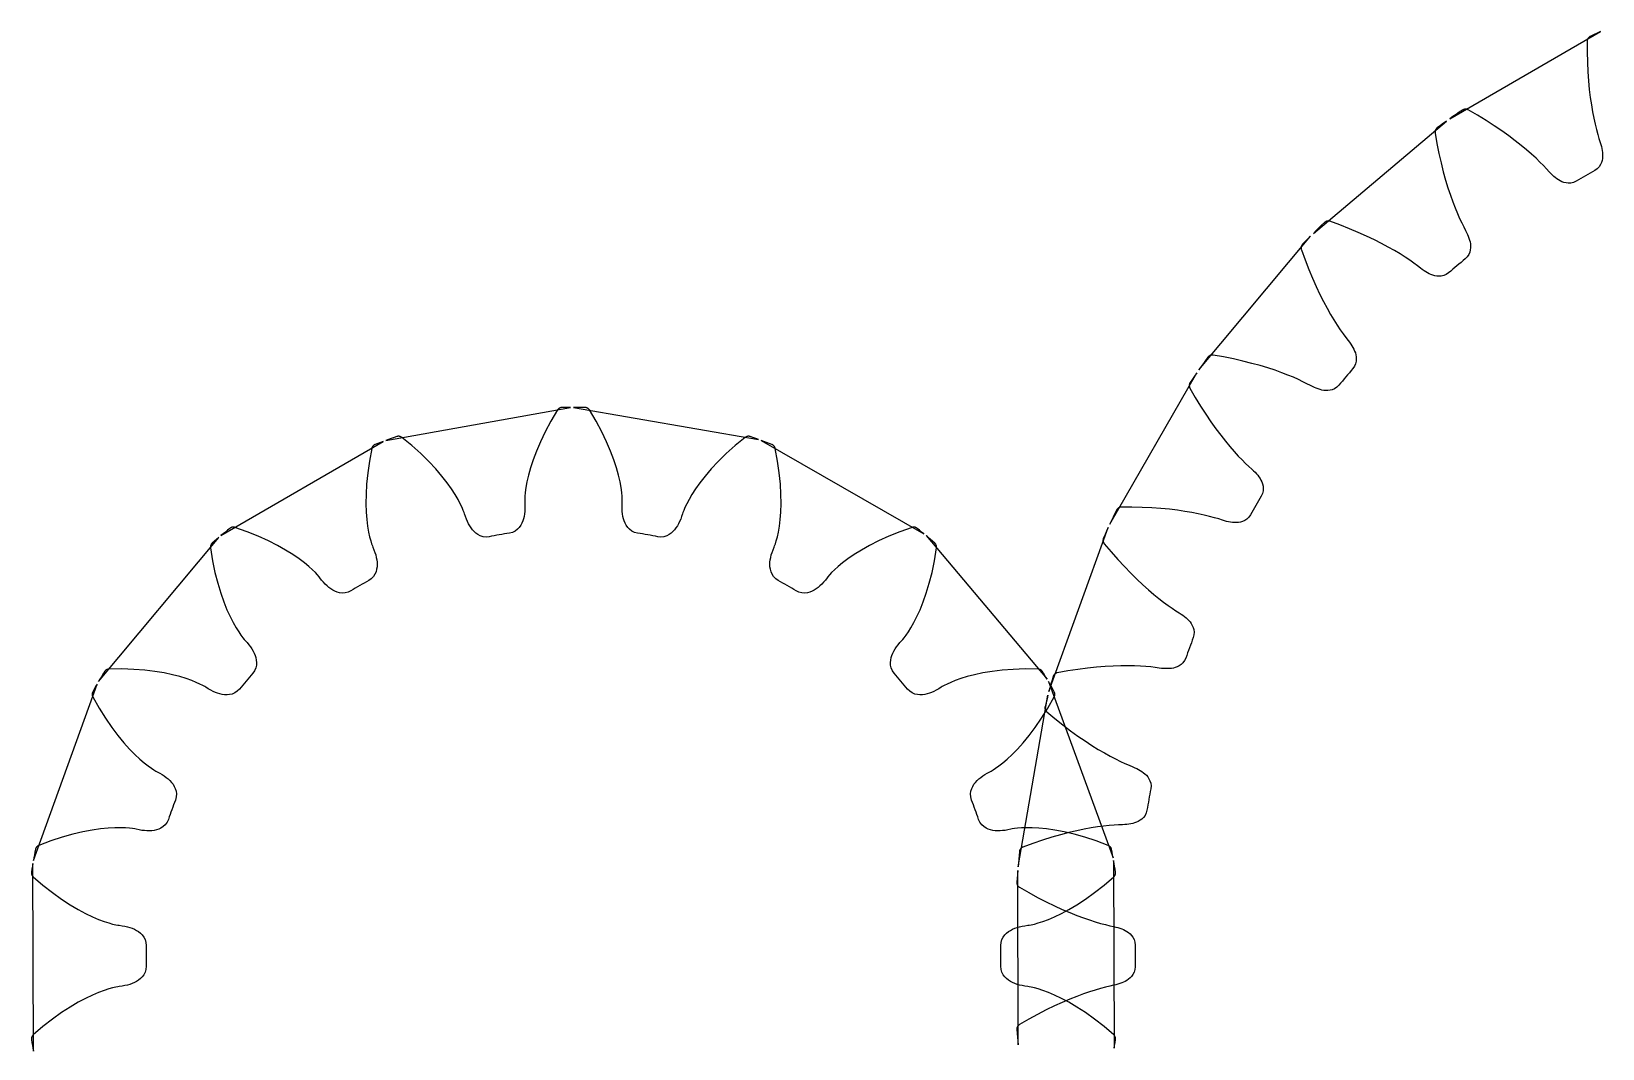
# Model space of a CAD drawing. Header units: metres. Extents: x -10.1 to 46.1, y -19 to 19.
# Drawn here: x -10.08 to 19.14, y -1.72 to 17.19 of the extents above; entities that cross this region are included whole.
import ezdxf

# ---------------------------------------------------------------- set-up
doc = ezdxf.new("R2010")
doc.units = ezdxf.units.M

msp = doc.modelspace()

# ---------------------------------------------------------------- linework, layer by layer
at = {"color": 1}
for points in [[(19.1, 17.189), (19.035, 17.159), (18.971, 17.128), (18.906, 17.097), (18.899, 17.093), (18.893, 17.089), (18.886, 17.084), (18.88, 17.079), (18.875, 17.073), (18.87, 17.067), (18.865, 17.06), (18.861, 17.054), (18.858, 17.046), (18.855, 17.039), (18.853, 17.031), (18.851, 17.024), (18.85, 17.016), (18.85, 17.008), (18.85, 16.809), (18.855, 16.62), (18.863, 16.441), (18.876, 16.272), (18.891, 16.112), (18.909, 15.963), (18.929, 15.823), (18.951, 15.694), (18.974, 15.574), (18.998, 15.465), (19.022, 15.365), (19.047, 15.276), (19.07, 15.196), (19.093, 15.126), (19.105, 15.086), (19.116, 15.048), (19.124, 15.011), (19.131, 14.974), (19.135, 14.938), (19.138, 14.902), (19.138, 14.866), (19.135, 14.829), (19.128, 14.791), (19.117, 14.753), (19.099, 14.713), (19.074, 14.673), (19.039, 14.636), (18.995, 14.606), (18.951, 14.581), (18.907, 14.556), (18.864, 14.531), (18.82, 14.506), (18.82, 14.506), (18.776, 14.481), (18.733, 14.455), (18.689, 14.43), (18.646, 14.404), (18.597, 14.382), (18.548, 14.37), (18.501, 14.367), (18.458, 14.372), (18.418, 14.381), (18.382, 14.394), (18.349, 14.41), (18.318, 14.428), (18.288, 14.448), (18.259, 14.471), (18.231, 14.495), (18.202, 14.521), (18.175, 14.549), (18.147, 14.579), (18.097, 14.634), (18.04, 14.694), (17.974, 14.76), (17.9, 14.831), (17.817, 14.906), (17.725, 14.986), (17.624, 15.07), (17.514, 15.157), (17.393, 15.247), (17.263, 15.341), (17.122, 15.436), (16.971, 15.533), (16.81, 15.631), (16.638, 15.731), (16.631, 15.734), (16.624, 15.738), (16.616, 15.74), (16.608, 15.742), (16.601, 15.743), (16.593, 15.744), (16.585, 15.744), (16.577, 15.743), (16.569, 15.742), (16.561, 15.74), (16.554, 15.737), (16.547, 15.734), (16.54, 15.731), (16.533, 15.726), (16.474, 15.686), (16.415, 15.646), (16.356, 15.605), (16.297, 15.564)], [(16.238, 15.523), (16.18, 15.481), (16.121, 15.44), (16.063, 15.398), (16.057, 15.393), (16.051, 15.387), (16.046, 15.382), (16.041, 15.375), (16.037, 15.369), (16.033, 15.362), (16.029, 15.355), (16.027, 15.347), (16.025, 15.34), (16.023, 15.332), (16.022, 15.324), (16.022, 15.316), (16.022, 15.308), (16.023, 15.3), (16.058, 15.105), (16.095, 14.92), (16.135, 14.745), (16.176, 14.58), (16.219, 14.426), (16.263, 14.281), (16.307, 14.148), (16.351, 14.024), (16.395, 13.91), (16.437, 13.807), (16.478, 13.713), (16.518, 13.629), (16.555, 13.554), (16.589, 13.489), (16.608, 13.452), (16.625, 13.416), (16.64, 13.381), (16.653, 13.346), (16.664, 13.311), (16.673, 13.276), (16.679, 13.241), (16.682, 13.204), (16.682, 13.166), (16.678, 13.126), (16.667, 13.084), (16.649, 13.04), (16.621, 12.998), (16.584, 12.96), (16.545, 12.928), (16.506, 12.896), (16.467, 12.864), (16.428, 12.831), (16.428, 12.831), (16.39, 12.799), (16.351, 12.766), (16.313, 12.733), (16.274, 12.701), (16.231, 12.67), (16.184, 12.65), (16.138, 12.639), (16.095, 12.636), (16.054, 12.639), (16.017, 12.646), (15.981, 12.655), (15.947, 12.668), (15.914, 12.682), (15.882, 12.699), (15.85, 12.718), (15.818, 12.739), (15.785, 12.762), (15.752, 12.787), (15.694, 12.832), (15.627, 12.881), (15.551, 12.935), (15.466, 12.992), (15.371, 13.052), (15.267, 13.114), (15.153, 13.179), (15.029, 13.246), (14.894, 13.314), (14.75, 13.383), (14.595, 13.452), (14.429, 13.522), (14.253, 13.591), (14.067, 13.659), (14.059, 13.661), (14.051, 13.663), (14.044, 13.664), (14.036, 13.664), (14.028, 13.664), (14.02, 13.663), (14.012, 13.662), (14.005, 13.66), (13.997, 13.657), (13.99, 13.654), (13.983, 13.651), (13.976, 13.646), (13.97, 13.641), (13.964, 13.636), (13.913, 13.586), (13.862, 13.536), (13.811, 13.486), (13.76, 13.435)], [(13.709, 13.384), (13.659, 13.333), (13.609, 13.282), (13.559, 13.231), (13.553, 13.225), (13.549, 13.219), (13.544, 13.212), (13.541, 13.205), (13.537, 13.198), (13.535, 13.19), (13.533, 13.183), (13.531, 13.175), (13.531, 13.167), (13.53, 13.159), (13.531, 13.151), (13.532, 13.143), (13.534, 13.136), (13.536, 13.128), (13.604, 12.941), (13.673, 12.765), (13.743, 12.6), (13.812, 12.445), (13.881, 12.301), (13.949, 12.166), (14.016, 12.042), (14.081, 11.928), (14.143, 11.824), (14.203, 11.729), (14.26, 11.644), (14.313, 11.568), (14.363, 11.501), (14.408, 11.442), (14.433, 11.41), (14.456, 11.377), (14.477, 11.345), (14.496, 11.313), (14.513, 11.28), (14.527, 11.247), (14.54, 11.213), (14.549, 11.178), (14.556, 11.141), (14.558, 11.1), (14.555, 11.057), (14.545, 11.011), (14.525, 10.964), (14.494, 10.921), (14.461, 10.882), (14.429, 10.844), (14.396, 10.805), (14.364, 10.767), (14.364, 10.767), (14.331, 10.728), (14.299, 10.689), (14.267, 10.65), (14.235, 10.611), (14.197, 10.574), (14.155, 10.546), (14.111, 10.527), (14.069, 10.517), (14.029, 10.512), (13.991, 10.512), (13.954, 10.516), (13.919, 10.522), (13.884, 10.531), (13.849, 10.542), (13.814, 10.555), (13.778, 10.57), (13.742, 10.587), (13.706, 10.606), (13.641, 10.64), (13.566, 10.677), (13.482, 10.716), (13.388, 10.758), (13.285, 10.8), (13.171, 10.844), (13.047, 10.888), (12.913, 10.932), (12.769, 10.976), (12.615, 11.018), (12.45, 11.06), (12.275, 11.1), (12.09, 11.137), (11.894, 11.172), (11.887, 11.173), (11.879, 11.173), (11.871, 11.173), (11.863, 11.172), (11.855, 11.17), (11.847, 11.168), (11.84, 11.165), (11.833, 11.162), (11.826, 11.158), (11.819, 11.154), (11.813, 11.149), (11.807, 11.144), (11.802, 11.138), (11.797, 11.131), (11.755, 11.073), (11.714, 11.015), (11.672, 10.957), (11.631, 10.898)], [(11.59, 10.839), (11.549, 10.78), (11.509, 10.721), (11.468, 10.662), (11.464, 10.655), (11.461, 10.648), (11.457, 10.641), (11.455, 10.633), (11.453, 10.626), (11.452, 10.618), (11.451, 10.61), (11.451, 10.602), (11.452, 10.594), (11.453, 10.586), (11.455, 10.579), (11.457, 10.571), (11.46, 10.564), (11.464, 10.557), (11.563, 10.385), (11.662, 10.224), (11.759, 10.073), (11.854, 9.932), (11.947, 9.802), (12.038, 9.681), (12.125, 9.571), (12.209, 9.469), (12.288, 9.378), (12.364, 9.295), (12.435, 9.221), (12.5, 9.155), (12.561, 9.098), (12.615, 9.048), (12.646, 9.02), (12.674, 8.992), (12.7, 8.964), (12.724, 8.936), (12.746, 8.907), (12.767, 8.877), (12.785, 8.846), (12.8, 8.812), (12.813, 8.777), (12.823, 8.737), (12.827, 8.694), (12.825, 8.647), (12.813, 8.597), (12.791, 8.549), (12.765, 8.506), (12.74, 8.462), (12.714, 8.419), (12.689, 8.375), (12.689, 8.375), (12.664, 8.331), (12.639, 8.287), (12.614, 8.244), (12.589, 8.2), (12.558, 8.156), (12.521, 8.121), (12.482, 8.095), (12.442, 8.078), (12.403, 8.066), (12.366, 8.06), (12.329, 8.057), (12.293, 8.057), (12.257, 8.059), (12.221, 8.064), (12.184, 8.071), (12.147, 8.079), (12.108, 8.09), (12.069, 8.102), (11.999, 8.125), (11.919, 8.148), (11.83, 8.172), (11.73, 8.197), (11.62, 8.221), (11.501, 8.244), (11.371, 8.266), (11.232, 8.286), (11.083, 8.304), (10.923, 8.319), (10.754, 8.331), (10.575, 8.34), (10.386, 8.345), (10.187, 8.345), (10.179, 8.345), (10.171, 8.344), (10.163, 8.342), (10.156, 8.34), (10.148, 8.337), (10.141, 8.333), (10.134, 8.329), (10.128, 8.325), (10.122, 8.32), (10.116, 8.314), (10.111, 8.309), (10.106, 8.302), (10.102, 8.296), (10.098, 8.289), (10.067, 8.224), (10.036, 8.159), (10.005, 8.095), (9.975, 8.03)], [(9.945, 7.965), (9.915, 7.9), (9.885, 7.834), (9.856, 7.769), (9.853, 7.762), (9.851, 7.754), (9.849, 7.746), (9.848, 7.739), (9.847, 7.731), (9.847, 7.723), (9.848, 7.715), (9.849, 7.707), (9.851, 7.699), (9.854, 7.692), (9.857, 7.685), (9.861, 7.678), (9.865, 7.671), (9.87, 7.665), (9.998, 7.513), (10.123, 7.371), (10.244, 7.239), (10.363, 7.117), (10.477, 7.005), (10.587, 6.902), (10.692, 6.808), (10.792, 6.723), (10.887, 6.647), (10.975, 6.578), (11.058, 6.517), (11.134, 6.464), (11.203, 6.418), (11.266, 6.379), (11.3, 6.357), (11.333, 6.334), (11.364, 6.311), (11.392, 6.287), (11.419, 6.262), (11.444, 6.237), (11.467, 6.209), (11.489, 6.179), (11.508, 6.146), (11.524, 6.109), (11.536, 6.067), (11.542, 6.02), (11.539, 5.969), (11.525, 5.918), (11.507, 5.871), (11.49, 5.824), (11.472, 5.776), (11.455, 5.729), (11.455, 5.729), (11.438, 5.681), (11.421, 5.634), (11.404, 5.586), (11.387, 5.539), (11.364, 5.491), (11.334, 5.45), (11.3, 5.418), (11.264, 5.393), (11.227, 5.375), (11.192, 5.362), (11.156, 5.353), (11.12, 5.347), (11.085, 5.343), (11.048, 5.341), (11.011, 5.341), (10.972, 5.343), (10.933, 5.347), (10.892, 5.353), (10.819, 5.363), (10.736, 5.372), (10.644, 5.38), (10.542, 5.387), (10.43, 5.391), (10.308, 5.393), (10.177, 5.392), (10.036, 5.388), (9.885, 5.38), (9.726, 5.367), (9.557, 5.35), (9.379, 5.327), (9.192, 5.299), (8.996, 5.265), (8.989, 5.263), (8.981, 5.261), (8.974, 5.258), (8.967, 5.254), (8.96, 5.25), (8.953, 5.245), (8.947, 5.24), (8.942, 5.235), (8.936, 5.229), (8.932, 5.222), (8.928, 5.216), (8.924, 5.209), (8.921, 5.201), (8.918, 5.194), (8.899, 5.125), (8.88, 5.056), (8.861, 4.987), (8.842, 4.918)], [(8.824, 4.848), (8.806, 4.779), (8.788, 4.71), (8.77, 4.64), (8.769, 4.632), (8.768, 4.625), (8.767, 4.617), (8.767, 4.609), (8.768, 4.601), (8.77, 4.593), (8.772, 4.585), (8.774, 4.578), (8.778, 4.571), (8.782, 4.564), (8.786, 4.557), (8.791, 4.551), (8.796, 4.545), (8.802, 4.54), (8.954, 4.412), (9.102, 4.294), (9.245, 4.186), (9.382, 4.086), (9.514, 3.996), (9.641, 3.913), (9.76, 3.839), (9.874, 3.773), (9.98, 3.714), (10.079, 3.662), (10.171, 3.616), (10.255, 3.577), (10.332, 3.544), (10.4, 3.516), (10.438, 3.5), (10.474, 3.484), (10.508, 3.466), (10.541, 3.448), (10.571, 3.428), (10.601, 3.407), (10.628, 3.384), (10.654, 3.358), (10.679, 3.329), (10.701, 3.295), (10.72, 3.256), (10.734, 3.211), (10.74, 3.16), (10.736, 3.107), (10.726, 3.058), (10.717, 3.008), (10.708, 2.958), (10.699, 2.909), (10.699, 2.909), (10.691, 2.859), (10.682, 2.809), (10.674, 2.759), (10.665, 2.71), (10.652, 2.658), (10.629, 2.613), (10.6, 2.575), (10.569, 2.545), (10.537, 2.521), (10.504, 2.502), (10.47, 2.487), (10.436, 2.474), (10.402, 2.464), (10.366, 2.456), (10.329, 2.45), (10.291, 2.445), (10.251, 2.442), (10.21, 2.44), (10.137, 2.437), (10.054, 2.432), (9.961, 2.424), (9.859, 2.413), (9.748, 2.398), (9.628, 2.379), (9.499, 2.355), (9.361, 2.327), (9.214, 2.292), (9.059, 2.252), (8.896, 2.206), (8.724, 2.153), (8.545, 2.092), (8.358, 2.025), (8.351, 2.022), (8.344, 2.018), (8.337, 2.014), (8.331, 2.009), (8.325, 2.004), (8.32, 1.998), (8.315, 1.992), (8.31, 1.986), (8.306, 1.979), (8.302, 1.972), (8.299, 1.964), (8.297, 1.957), (8.295, 1.949), (8.294, 1.941), (8.287, 1.87), (8.28, 1.799), (8.274, 1.727), (8.267, 1.656)], [(8.261, 1.585), (8.255, 1.513), (8.25, 1.442), (8.244, 1.37), (8.244, 1.362), (8.244, 1.354), (8.245, 1.347), (8.247, 1.339), (8.249, 1.331), (8.252, 1.324), (8.255, 1.317), (8.259, 1.31), (8.264, 1.303), (8.269, 1.297), (8.274, 1.291), (8.28, 1.286), (8.286, 1.281), (8.293, 1.277), (8.465, 1.178), (8.631, 1.087), (8.791, 1.005), (8.943, 0.931), (9.089, 0.865), (9.228, 0.806), (9.359, 0.753), (9.482, 0.708), (9.597, 0.668), (9.704, 0.634), (9.802, 0.605), (9.892, 0.581), (9.973, 0.562), (10.045, 0.546), (10.085, 0.537), (10.123, 0.527), (10.16, 0.516), (10.195, 0.503), (10.229, 0.489), (10.261, 0.473), (10.292, 0.455), (10.323, 0.435), (10.352, 0.41), (10.38, 0.381), (10.405, 0.346), (10.427, 0.303), (10.441, 0.255), (10.446, 0.202), (10.446, 0.151), (10.445, 0.101), (10.445, 0.05), (10.445, 0), (10.445, 0), (10.445, -0.05), (10.445, -0.101), (10.446, -0.151), (10.446, -0.202), (10.441, -0.255), (10.427, -0.303), (10.405, -0.346), (10.38, -0.381), (10.352, -0.41), (10.323, -0.435), (10.292, -0.455), (10.261, -0.473), (10.229, -0.489), (10.195, -0.503), (10.16, -0.516), (10.123, -0.527), (10.085, -0.537), (10.045, -0.546), (9.973, -0.562), (9.892, -0.581), (9.802, -0.605), (9.704, -0.634), (9.597, -0.668), (9.482, -0.708), (9.359, -0.753), (9.228, -0.806), (9.089, -0.865), (8.943, -0.931), (8.791, -1.005), (8.631, -1.087), (8.465, -1.178), (8.293, -1.277), (8.286, -1.281), (8.28, -1.286), (8.274, -1.291), (8.269, -1.297), (8.264, -1.303), (8.259, -1.31), (8.255, -1.317), (8.252, -1.324), (8.249, -1.331), (8.247, -1.339), (8.245, -1.347), (8.244, -1.354), (8.244, -1.362), (8.244, -1.37), (8.25, -1.442), (8.255, -1.513), (8.261, -1.585), (8.267, -1.656)]]:
    msp.add_lwpolyline(points, close=True, dxfattribs=at)
at = {"color": 5}
for points in [[(-0.054, 10.2), (-0.107, 10.199), (-0.161, 10.199), (-0.214, 10.198), (-0.221, 10.197), (-0.228, 10.196), (-0.235, 10.195), (-0.242, 10.193), (-0.249, 10.191), (-0.255, 10.188), (-0.262, 10.185), (-0.268, 10.181), (-0.273, 10.177), (-0.279, 10.172), (-0.284, 10.167), (-0.289, 10.162), (-0.293, 10.157), (-0.297, 10.151), (-0.419, 9.944), (-0.525, 9.747), (-0.614, 9.561), (-0.689, 9.385), (-0.75, 9.223), (-0.799, 9.073), (-0.837, 8.937), (-0.865, 8.816), (-0.884, 8.709), (-0.897, 8.619), (-0.904, 8.544), (-0.907, 8.485), (-0.907, 8.443), (-0.906, 8.418), (-0.904, 8.365), (-0.905, 8.313), (-0.907, 8.265), (-0.912, 8.218), (-0.92, 8.172), (-0.93, 8.129), (-0.943, 8.087), (-0.96, 8.046), (-0.982, 8.006), (-1.009, 7.968), (-1.043, 7.932), (-1.085, 7.9), (-1.135, 7.875), (-1.191, 7.86), (-1.239, 7.853), (-1.286, 7.845), (-1.333, 7.837), (-1.381, 7.829), (-1.381, 7.829), (-1.428, 7.821), (-1.475, 7.812), (-1.522, 7.803), (-1.569, 7.794), (-1.627, 7.788), (-1.683, 7.795), (-1.733, 7.81), (-1.777, 7.833), (-1.816, 7.859), (-1.849, 7.889), (-1.879, 7.922), (-1.906, 7.957), (-1.931, 7.994), (-1.953, 8.034), (-1.974, 8.076), (-1.993, 8.122), (-2.011, 8.169), (-2.027, 8.22), (-2.035, 8.244), (-2.05, 8.284), (-2.073, 8.338), (-2.105, 8.406), (-2.148, 8.487), (-2.202, 8.58), (-2.27, 8.684), (-2.352, 8.799), (-2.449, 8.923), (-2.562, 9.055), (-2.693, 9.194), (-2.841, 9.339), (-3.007, 9.488), (-3.193, 9.64), (-3.198, 9.644), (-3.204, 9.648), (-3.211, 9.651), (-3.217, 9.654), (-3.224, 9.657), (-3.231, 9.659), (-3.238, 9.66), (-3.245, 9.661), (-3.252, 9.661), (-3.259, 9.661), (-3.266, 9.661), (-3.273, 9.66), (-3.28, 9.658), (-3.287, 9.656), (-3.337, 9.639), (-3.388, 9.621), (-3.438, 9.603), (-3.489, 9.585)], [(3.438, 9.603), (3.388, 9.621), (3.337, 9.639), (3.287, 9.656), (3.28, 9.658), (3.273, 9.66), (3.266, 9.661), (3.259, 9.661), (3.252, 9.661), (3.245, 9.661), (3.238, 9.66), (3.231, 9.659), (3.224, 9.657), (3.217, 9.654), (3.211, 9.651), (3.204, 9.648), (3.198, 9.644), (3.193, 9.64), (3.007, 9.488), (2.841, 9.339), (2.693, 9.194), (2.562, 9.055), (2.449, 8.923), (2.352, 8.799), (2.27, 8.684), (2.202, 8.58), (2.148, 8.487), (2.105, 8.406), (2.073, 8.338), (2.05, 8.284), (2.035, 8.244), (2.027, 8.22), (2.011, 8.169), (1.993, 8.122), (1.974, 8.076), (1.953, 8.034), (1.931, 7.994), (1.906, 7.957), (1.879, 7.922), (1.849, 7.889), (1.816, 7.859), (1.777, 7.833), (1.733, 7.81), (1.683, 7.795), (1.627, 7.788), (1.569, 7.794), (1.522, 7.803), (1.475, 7.812), (1.428, 7.821), (1.381, 7.829), (1.381, 7.829), (1.333, 7.837), (1.286, 7.845), (1.239, 7.853), (1.191, 7.86), (1.135, 7.875), (1.085, 7.9), (1.043, 7.932), (1.009, 7.968), (0.982, 8.006), (0.96, 8.046), (0.943, 8.087), (0.93, 8.129), (0.92, 8.172), (0.912, 8.218), (0.907, 8.265), (0.905, 8.313), (0.904, 8.365), (0.906, 8.418), (0.907, 8.443), (0.907, 8.485), (0.904, 8.544), (0.897, 8.619), (0.884, 8.709), (0.865, 8.816), (0.837, 8.937), (0.799, 9.073), (0.75, 9.223), (0.689, 9.385), (0.614, 9.561), (0.525, 9.747), (0.419, 9.944), (0.297, 10.151), (0.293, 10.157), (0.289, 10.162), (0.284, 10.167), (0.279, 10.172), (0.273, 10.177), (0.268, 10.181), (0.262, 10.185), (0.255, 10.188), (0.249, 10.191), (0.242, 10.193), (0.235, 10.195), (0.228, 10.196), (0.221, 10.197), (0.214, 10.198), (0.161, 10.199), (0.107, 10.199), (0.054, 10.2), (0, 10.2)], [(-3.539, 9.566), (-3.589, 9.548), (-3.639, 9.529), (-3.689, 9.509), (-3.696, 9.507), (-3.702, 9.503), (-3.708, 9.5), (-3.714, 9.496), (-3.719, 9.491), (-3.724, 9.486), (-3.729, 9.481), (-3.734, 9.475), (-3.738, 9.47), (-3.741, 9.463), (-3.744, 9.457), (-3.747, 9.451), (-3.749, 9.444), (-3.751, 9.437), (-3.795, 9.201), (-3.827, 8.98), (-3.847, 8.774), (-3.858, 8.584), (-3.859, 8.41), (-3.854, 8.252), (-3.843, 8.112), (-3.828, 7.988), (-3.81, 7.882), (-3.791, 7.792), (-3.772, 7.719), (-3.755, 7.663), (-3.74, 7.624), (-3.731, 7.6), (-3.711, 7.551), (-3.693, 7.503), (-3.679, 7.456), (-3.668, 7.41), (-3.659, 7.365), (-3.654, 7.32), (-3.652, 7.276), (-3.654, 7.232), (-3.661, 7.188), (-3.673, 7.142), (-3.693, 7.097), (-3.721, 7.053), (-3.76, 7.012), (-3.808, 6.979), (-3.85, 6.956), (-3.892, 6.932), (-3.933, 6.909), (-3.975, 6.885), (-3.975, 6.885), (-4.016, 6.861), (-4.058, 6.836), (-4.099, 6.812), (-4.14, 6.787), (-4.192, 6.762), (-4.247, 6.749), (-4.3, 6.747), (-4.349, 6.752), (-4.394, 6.764), (-4.436, 6.781), (-4.475, 6.801), (-4.513, 6.825), (-4.548, 6.852), (-4.583, 6.881), (-4.617, 6.914), (-4.651, 6.95), (-4.684, 6.989), (-4.716, 7.031), (-4.732, 7.051), (-4.759, 7.083), (-4.799, 7.126), (-4.853, 7.179), (-4.921, 7.24), (-5.004, 7.309), (-5.103, 7.384), (-5.22, 7.464), (-5.353, 7.547), (-5.505, 7.633), (-5.675, 7.719), (-5.863, 7.804), (-6.071, 7.887), (-6.297, 7.967), (-6.304, 7.969), (-6.311, 7.97), (-6.318, 7.971), (-6.325, 7.972), (-6.332, 7.972), (-6.339, 7.971), (-6.346, 7.97), (-6.353, 7.969), (-6.36, 7.967), (-6.367, 7.964), (-6.373, 7.961), (-6.379, 7.958), (-6.385, 7.954), (-6.391, 7.95), (-6.433, 7.916), (-6.474, 7.882), (-6.515, 7.848), (-6.556, 7.814)], [(6.515, 7.848), (6.474, 7.882), (6.433, 7.916), (6.391, 7.95), (6.385, 7.954), (6.379, 7.958), (6.373, 7.961), (6.367, 7.964), (6.36, 7.967), (6.353, 7.969), (6.346, 7.97), (6.339, 7.971), (6.332, 7.972), (6.325, 7.972), (6.318, 7.971), (6.311, 7.97), (6.304, 7.969), (6.297, 7.967), (6.071, 7.887), (5.863, 7.804), (5.675, 7.719), (5.505, 7.633), (5.353, 7.547), (5.22, 7.464), (5.103, 7.384), (5.004, 7.309), (4.921, 7.24), (4.853, 7.179), (4.799, 7.126), (4.759, 7.083), (4.732, 7.051), (4.716, 7.031), (4.684, 6.989), (4.651, 6.95), (4.617, 6.914), (4.583, 6.881), (4.548, 6.852), (4.513, 6.825), (4.475, 6.801), (4.436, 6.781), (4.394, 6.764), (4.349, 6.752), (4.3, 6.747), (4.247, 6.749), (4.192, 6.762), (4.14, 6.787), (4.099, 6.812), (4.058, 6.836), (4.016, 6.861), (3.975, 6.885), (3.975, 6.885), (3.933, 6.909), (3.892, 6.932), (3.85, 6.956), (3.808, 6.979), (3.76, 7.012), (3.721, 7.053), (3.693, 7.097), (3.673, 7.142), (3.661, 7.188), (3.654, 7.232), (3.652, 7.276), (3.654, 7.32), (3.659, 7.365), (3.668, 7.41), (3.679, 7.456), (3.693, 7.503), (3.711, 7.551), (3.731, 7.6), (3.74, 7.624), (3.755, 7.663), (3.772, 7.719), (3.791, 7.792), (3.81, 7.882), (3.828, 7.988), (3.843, 8.112), (3.854, 8.252), (3.859, 8.41), (3.858, 8.584), (3.847, 8.774), (3.827, 8.98), (3.795, 9.201), (3.751, 9.437), (3.749, 9.444), (3.747, 9.451), (3.744, 9.457), (3.741, 9.463), (3.738, 9.47), (3.734, 9.475), (3.729, 9.481), (3.724, 9.486), (3.719, 9.491), (3.714, 9.496), (3.708, 9.5), (3.702, 9.503), (3.696, 9.507), (3.689, 9.509), (3.639, 9.529), (3.589, 9.548), (3.539, 9.566), (3.489, 9.585)], [(-6.597, 7.779), (-6.638, 7.744), (-6.679, 7.709), (-6.719, 7.674), (-6.724, 7.669), (-6.729, 7.664), (-6.733, 7.659), (-6.738, 7.653), (-6.741, 7.647), (-6.744, 7.64), (-6.747, 7.634), (-6.749, 7.627), (-6.751, 7.62), (-6.752, 7.613), (-6.753, 7.606), (-6.753, 7.599), (-6.753, 7.592), (-6.752, 7.585), (-6.713, 7.348), (-6.668, 7.129), (-6.616, 6.929), (-6.561, 6.747), (-6.503, 6.583), (-6.444, 6.436), (-6.386, 6.308), (-6.329, 6.197), (-6.276, 6.103), (-6.227, 6.026), (-6.184, 5.964), (-6.149, 5.917), (-6.122, 5.885), (-6.105, 5.866), (-6.069, 5.826), (-6.037, 5.787), (-6.007, 5.748), (-5.981, 5.709), (-5.958, 5.669), (-5.938, 5.629), (-5.921, 5.588), (-5.908, 5.546), (-5.899, 5.502), (-5.895, 5.455), (-5.897, 5.406), (-5.909, 5.354), (-5.931, 5.303), (-5.965, 5.255), (-5.997, 5.219), (-6.028, 5.183), (-6.059, 5.147), (-6.09, 5.11), (-6.09, 5.11), (-6.121, 5.073), (-6.151, 5.036), (-6.181, 4.999), (-6.211, 4.962), (-6.252, 4.92), (-6.299, 4.89), (-6.348, 4.869), (-6.396, 4.858), (-6.443, 4.854), (-6.488, 4.855), (-6.532, 4.86), (-6.575, 4.87), (-6.618, 4.883), (-6.66, 4.899), (-6.704, 4.918), (-6.747, 4.94), (-6.792, 4.965), (-6.837, 4.994), (-6.858, 5.007), (-6.895, 5.028), (-6.947, 5.055), (-7.015, 5.086), (-7.1, 5.121), (-7.202, 5.157), (-7.321, 5.193), (-7.458, 5.228), (-7.612, 5.261), (-7.783, 5.29), (-7.973, 5.312), (-8.179, 5.328), (-8.402, 5.335), (-8.642, 5.333), (-8.649, 5.332), (-8.656, 5.331), (-8.663, 5.33), (-8.67, 5.328), (-8.677, 5.325), (-8.683, 5.322), (-8.689, 5.319), (-8.695, 5.315), (-8.701, 5.311), (-8.706, 5.306), (-8.712, 5.301), (-8.716, 5.296), (-8.721, 5.29), (-8.724, 5.284), (-8.752, 5.239), (-8.779, 5.192), (-8.807, 5.146), (-8.833, 5.1)], [(8.807, 5.146), (8.779, 5.192), (8.752, 5.239), (8.724, 5.284), (8.721, 5.29), (8.716, 5.296), (8.712, 5.301), (8.706, 5.306), (8.701, 5.311), (8.695, 5.315), (8.689, 5.319), (8.683, 5.322), (8.677, 5.325), (8.67, 5.328), (8.663, 5.33), (8.656, 5.331), (8.649, 5.332), (8.642, 5.333), (8.402, 5.335), (8.179, 5.328), (7.973, 5.312), (7.783, 5.29), (7.612, 5.261), (7.458, 5.228), (7.321, 5.193), (7.202, 5.157), (7.1, 5.121), (7.015, 5.086), (6.947, 5.055), (6.895, 5.028), (6.858, 5.007), (6.837, 4.994), (6.792, 4.965), (6.747, 4.94), (6.704, 4.918), (6.66, 4.899), (6.618, 4.883), (6.575, 4.87), (6.532, 4.86), (6.488, 4.855), (6.443, 4.854), (6.396, 4.858), (6.348, 4.869), (6.299, 4.89), (6.252, 4.92), (6.211, 4.962), (6.181, 4.999), (6.151, 5.036), (6.121, 5.073), (6.09, 5.11), (6.09, 5.11), (6.059, 5.147), (6.028, 5.183), (5.997, 5.219), (5.965, 5.255), (5.931, 5.303), (5.909, 5.354), (5.897, 5.406), (5.895, 5.455), (5.899, 5.502), (5.908, 5.546), (5.921, 5.588), (5.938, 5.629), (5.958, 5.669), (5.981, 5.709), (6.007, 5.748), (6.037, 5.787), (6.069, 5.826), (6.105, 5.866), (6.122, 5.885), (6.149, 5.917), (6.184, 5.964), (6.227, 6.026), (6.276, 6.103), (6.329, 6.197), (6.386, 6.308), (6.444, 6.436), (6.503, 6.583), (6.561, 6.747), (6.616, 6.929), (6.668, 7.129), (6.713, 7.348), (6.752, 7.585), (6.753, 7.592), (6.753, 7.599), (6.753, 7.606), (6.752, 7.613), (6.751, 7.62), (6.749, 7.627), (6.747, 7.634), (6.744, 7.64), (6.741, 7.647), (6.738, 7.653), (6.733, 7.659), (6.729, 7.664), (6.724, 7.669), (6.719, 7.674), (6.679, 7.709), (6.638, 7.744), (6.597, 7.779), (6.556, 7.814)], [(-8.86, 5.054), (-8.887, 5.007), (-8.913, 4.96), (-8.939, 4.913), (-8.942, 4.907), (-8.945, 4.9), (-8.947, 4.894), (-8.949, 4.887), (-8.95, 4.88), (-8.951, 4.873), (-8.951, 4.866), (-8.951, 4.859), (-8.95, 4.852), (-8.949, 4.845), (-8.947, 4.838), (-8.945, 4.831), (-8.942, 4.825), (-8.939, 4.818), (-8.822, 4.609), (-8.704, 4.419), (-8.587, 4.248), (-8.473, 4.096), (-8.362, 3.961), (-8.257, 3.844), (-8.158, 3.744), (-8.067, 3.659), (-7.985, 3.589), (-7.912, 3.532), (-7.851, 3.489), (-7.802, 3.457), (-7.766, 3.436), (-7.743, 3.424), (-7.696, 3.399), (-7.652, 3.373), (-7.611, 3.347), (-7.573, 3.319), (-7.537, 3.29), (-7.505, 3.259), (-7.475, 3.226), (-7.448, 3.191), (-7.425, 3.153), (-7.405, 3.11), (-7.391, 3.063), (-7.384, 3.011), (-7.387, 2.955), (-7.403, 2.898), (-7.42, 2.854), (-7.437, 2.809), (-7.454, 2.764), (-7.471, 2.719), (-7.471, 2.719), (-7.487, 2.674), (-7.503, 2.629), (-7.519, 2.584), (-7.534, 2.538), (-7.558, 2.485), (-7.592, 2.44), (-7.63, 2.404), (-7.672, 2.377), (-7.714, 2.357), (-7.757, 2.343), (-7.8, 2.333), (-7.844, 2.328), (-7.888, 2.325), (-7.934, 2.325), (-7.981, 2.329), (-8.03, 2.334), (-8.08, 2.343), (-8.132, 2.354), (-8.157, 2.36), (-8.199, 2.367), (-8.257, 2.374), (-8.332, 2.38), (-8.423, 2.383), (-8.531, 2.382), (-8.656, 2.376), (-8.796, 2.362), (-8.952, 2.34), (-9.123, 2.308), (-9.309, 2.265), (-9.508, 2.21), (-9.72, 2.14), (-9.945, 2.055), (-9.951, 2.052), (-9.958, 2.049), (-9.964, 2.045), (-9.969, 2.041), (-9.975, 2.036), (-9.98, 2.031), (-9.985, 2.026), (-9.989, 2.021), (-9.993, 2.015), (-9.996, 2.008), (-9.999, 2.002), (-10.002, 1.995), (-10.004, 1.989), (-10.006, 1.982), (-10.016, 1.929), (-10.026, 1.877), (-10.036, 1.824), (-10.045, 1.771)], [(10.036, 1.824), (10.026, 1.877), (10.016, 1.929), (10.006, 1.982), (10.004, 1.989), (10.002, 1.995), (9.999, 2.002), (9.996, 2.008), (9.993, 2.015), (9.989, 2.021), (9.985, 2.026), (9.98, 2.031), (9.975, 2.036), (9.969, 2.041), (9.964, 2.045), (9.958, 2.049), (9.951, 2.052), (9.945, 2.055), (9.72, 2.14), (9.508, 2.21), (9.309, 2.265), (9.123, 2.308), (8.952, 2.34), (8.796, 2.362), (8.656, 2.376), (8.531, 2.382), (8.423, 2.383), (8.332, 2.38), (8.257, 2.374), (8.199, 2.367), (8.157, 2.36), (8.132, 2.354), (8.08, 2.343), (8.03, 2.334), (7.981, 2.329), (7.934, 2.325), (7.888, 2.325), (7.844, 2.328), (7.8, 2.333), (7.757, 2.343), (7.714, 2.357), (7.672, 2.377), (7.63, 2.404), (7.592, 2.44), (7.558, 2.485), (7.534, 2.538), (7.519, 2.584), (7.503, 2.629), (7.487, 2.674), (7.471, 2.719), (7.471, 2.719), (7.454, 2.764), (7.437, 2.809), (7.42, 2.854), (7.403, 2.898), (7.387, 2.955), (7.384, 3.011), (7.391, 3.063), (7.405, 3.11), (7.425, 3.153), (7.448, 3.191), (7.475, 3.226), (7.505, 3.259), (7.537, 3.29), (7.573, 3.319), (7.611, 3.347), (7.652, 3.373), (7.696, 3.399), (7.743, 3.424), (7.766, 3.436), (7.802, 3.457), (7.851, 3.489), (7.912, 3.532), (7.985, 3.589), (8.067, 3.659), (8.158, 3.744), (8.257, 3.844), (8.362, 3.961), (8.473, 4.096), (8.587, 4.248), (8.704, 4.419), (8.822, 4.609), (8.939, 4.818), (8.942, 4.825), (8.945, 4.831), (8.947, 4.838), (8.949, 4.845), (8.95, 4.852), (8.951, 4.859), (8.951, 4.866), (8.951, 4.873), (8.95, 4.88), (8.949, 4.887), (8.947, 4.894), (8.945, 4.9), (8.942, 4.907), (8.939, 4.913), (8.913, 4.96), (8.887, 5.007), (8.86, 5.054), (8.833, 5.1)], [(10.054, -1.718), (10.063, -1.666), (10.072, -1.613), (10.08, -1.56), (10.081, -1.553), (10.081, -1.546), (10.081, -1.539), (10.08, -1.532), (10.079, -1.525), (10.078, -1.518), (10.075, -1.511), (10.073, -1.504), (10.07, -1.498), (10.066, -1.492), (10.062, -1.486), (10.058, -1.48), (10.053, -1.475), (10.048, -1.47), (9.866, -1.314), (9.69, -1.176), (9.522, -1.055), (9.363, -0.951), (9.213, -0.863), (9.074, -0.789), (8.946, -0.728), (8.832, -0.679), (8.731, -0.641), (8.643, -0.613), (8.571, -0.593), (8.514, -0.58), (8.473, -0.573), (8.447, -0.569), (8.394, -0.562), (8.344, -0.553), (8.296, -0.542), (8.251, -0.529), (8.208, -0.513), (8.167, -0.496), (8.128, -0.475), (8.09, -0.451), (8.055, -0.423), (8.022, -0.39), (7.993, -0.35), (7.968, -0.303), (7.952, -0.25), (7.948, -0.192), (7.949, -0.144), (7.949, -0.096), (7.95, -0.048), (7.95, 0), (7.95, 0), (7.95, 0.048), (7.949, 0.096), (7.949, 0.144), (7.948, 0.192), (7.952, 0.25), (7.968, 0.303), (7.993, 0.35), (8.022, 0.39), (8.055, 0.423), (8.09, 0.451), (8.128, 0.475), (8.167, 0.496), (8.208, 0.513), (8.251, 0.529), (8.296, 0.542), (8.344, 0.553), (8.394, 0.562), (8.447, 0.569), (8.473, 0.573), (8.514, 0.58), (8.571, 0.593), (8.643, 0.613), (8.731, 0.641), (8.832, 0.679), (8.946, 0.728), (9.074, 0.789), (9.213, 0.863), (9.363, 0.951), (9.522, 1.055), (9.69, 1.176), (9.866, 1.314), (10.048, 1.47), (10.053, 1.475), (10.058, 1.48), (10.062, 1.486), (10.066, 1.492), (10.07, 1.498), (10.073, 1.504), (10.075, 1.511), (10.078, 1.518), (10.079, 1.525), (10.08, 1.532), (10.081, 1.539), (10.081, 1.546), (10.081, 1.553), (10.08, 1.56), (10.072, 1.613), (10.063, 1.666), (10.054, 1.718), (10.045, 1.771)], [(-10.054, 1.718), (-10.063, 1.666), (-10.072, 1.613), (-10.08, 1.56), (-10.081, 1.553), (-10.081, 1.546), (-10.081, 1.539), (-10.08, 1.532), (-10.079, 1.525), (-10.078, 1.518), (-10.075, 1.511), (-10.073, 1.504), (-10.07, 1.498), (-10.066, 1.492), (-10.062, 1.486), (-10.058, 1.48), (-10.053, 1.475), (-10.048, 1.47), (-9.866, 1.314), (-9.69, 1.176), (-9.522, 1.055), (-9.363, 0.951), (-9.213, 0.863), (-9.074, 0.789), (-8.946, 0.728), (-8.832, 0.679), (-8.731, 0.641), (-8.643, 0.613), (-8.571, 0.593), (-8.514, 0.58), (-8.473, 0.573), (-8.447, 0.569), (-8.394, 0.562), (-8.344, 0.553), (-8.296, 0.542), (-8.251, 0.529), (-8.208, 0.513), (-8.167, 0.496), (-8.128, 0.475), (-8.09, 0.451), (-8.055, 0.423), (-8.022, 0.39), (-7.993, 0.35), (-7.968, 0.303), (-7.952, 0.25), (-7.948, 0.192), (-7.949, 0.144), (-7.949, 0.096), (-7.95, 0.048), (-7.95, 0), (-7.95, 0), (-7.95, -0.048), (-7.949, -0.096), (-7.949, -0.144), (-7.948, -0.192), (-7.952, -0.25), (-7.968, -0.303), (-7.993, -0.35), (-8.022, -0.39), (-8.055, -0.423), (-8.09, -0.451), (-8.128, -0.475), (-8.167, -0.496), (-8.208, -0.513), (-8.251, -0.529), (-8.296, -0.542), (-8.344, -0.553), (-8.394, -0.562), (-8.447, -0.569), (-8.473, -0.573), (-8.514, -0.58), (-8.571, -0.593), (-8.643, -0.613), (-8.731, -0.641), (-8.832, -0.679), (-8.946, -0.728), (-9.074, -0.789), (-9.213, -0.863), (-9.363, -0.951), (-9.522, -1.055), (-9.69, -1.176), (-9.866, -1.314), (-10.048, -1.47), (-10.053, -1.475), (-10.058, -1.48), (-10.062, -1.486), (-10.066, -1.492), (-10.07, -1.498), (-10.073, -1.504), (-10.075, -1.511), (-10.078, -1.518), (-10.079, -1.525), (-10.08, -1.532), (-10.081, -1.539), (-10.081, -1.546), (-10.081, -1.553), (-10.08, -1.56), (-10.072, -1.613), (-10.063, -1.666), (-10.054, -1.718), (-10.045, -1.771)]]:
    msp.add_lwpolyline(points, close=True, dxfattribs=at)

doc.saveas('drawing.dxf')
